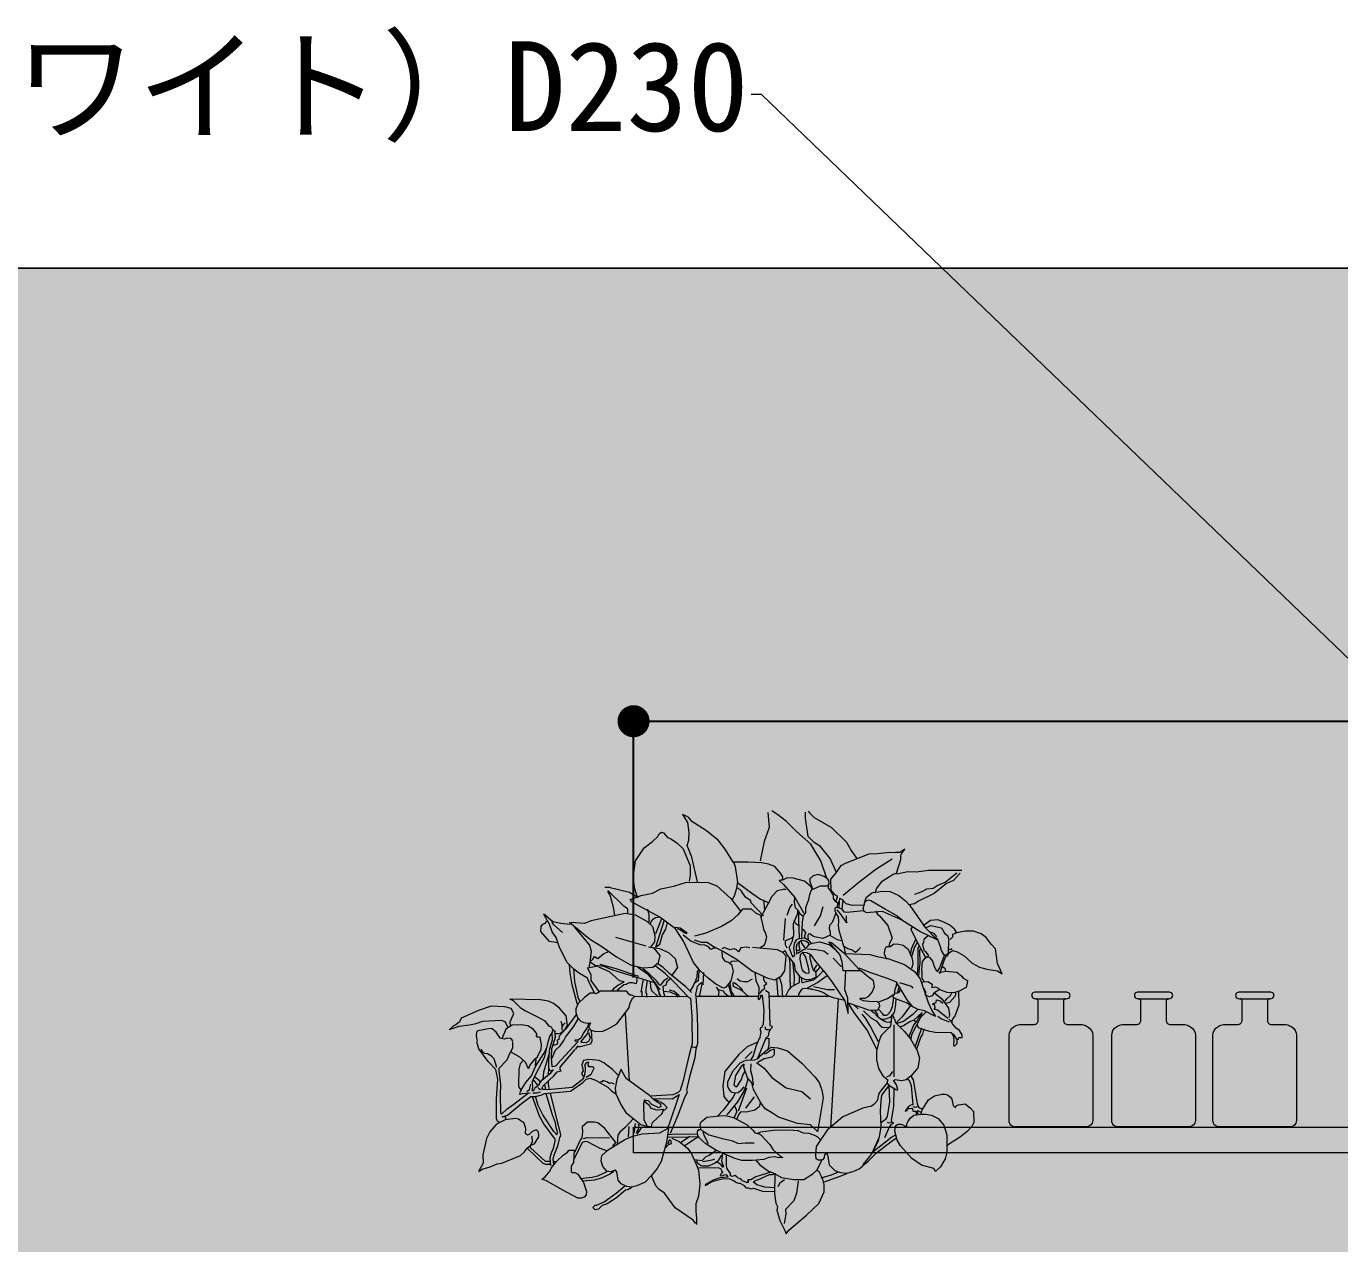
# Model space of a CAD drawing. Header units: millimetres. Extents: x -63086 to 144078, y -129912 to 13382.
# Drawn here: x 24661 to 25685, y -34424 to -33475 of the extents above; entities that cross this region are included whole.
import ezdxf
from ezdxf import colors
from ezdxf.entities.mleader import LeaderData, LeaderLine
from ezdxf.math import Vec2, Vec3

# ---------------------------------------------------------------- set-up
doc = ezdxf.new("R2010")
doc.units = ezdxf.units.MM
doc.layers.get('0').update_dxf_attribs({"lineweight": 0})
for name, color, linetype, lineweight in [('097家具', 7, 'Continuous', 0), ('展開', 7, 'Continuous', 9), ('展開建具用', 250, 'Continuous', 9), ('観葉植物', 92, 'Continuous', 9)]:
    doc.layers.add(name, color=color, linetype=linetype, lineweight=lineweight)
doc.layers.add('文字', color=7, linetype='Continuous')
doc.styles.get("Standard").update_dxf_attribs({"font": 'MS Mincho.ttf'})
doc.dimstyles.new('寸法', dxfattribs={"dimtxt": 70, "dimasz": 25, "dimexe": 1.5, "dimexo": 200, "dimtad": 1, "dimdec": 0, "dimtxsty": 'Standard', "dimblk": 'DOT', "dimcen": 2.5, "dimadec": 0, "dimazin": 0, "dimtfac": 1, "dimtdec": 0, "dimtmove": 0, "dimatfit": 3, "dimfxl": 200, "dimfxlon": 1, "dimarcsym": 0})

# ---------------------------------------------------------------- blocks, each defined once
blk = doc.blocks.new('_Dot')
at = {"color": 0, "linetype": 'ByBlock', "lineweight": -2}
blk.add_line((-0.5, 0), (-1, 0), dxfattribs=at)
at = {"color": 0, "linetype": 'ByBlock', "const_width": 0.5}
blk.add_lwpolyline([(-0.25, 0, 1), (0.25, 0, 1)], format="xyb", close=True, dxfattribs=at)
blk = doc.blocks.new('*D248')
at = {"layer": 'Defpoints', "color": 0, "ltscale": 10, "transparency": 16777216}
for p in [(26634.8, -34016.7), (26634.8, -34525.9), (25134.8, -34545.9)]:
    blk.add_point(p, dxfattribs=at)
at = {"layer": '展開建具用', "color": 0, "lineweight": -2, "ltscale": 10, "transparency": 16777216}
for p, q in [((25134.8, -34216.7), (25134.8, -34015.2)), ((25159.8, -34016.7), (26609.8, -34016.7)), ((26634.8, -34216.7), (26634.8, -34015.2))]:
    blk.add_line(p, q, dxfattribs=at)
at = {"layer": '展開建具用', "color": 0, "lineweight": -2, "ltscale": 10, "transparency": 16777216, "xscale": 25, "yscale": 25, "zscale": 25, "rotation": 180}
blk.add_blockref('_Dot', (25134.8, -34016.7), dxfattribs=at)
at = {"layer": '展開建具用', "color": 0, "lineweight": -2, "ltscale": 10, "transparency": 16777216, "xscale": 25, "yscale": 25, "zscale": 25}
blk.add_blockref('_Dot', (26634.8, -34016.7), dxfattribs=at)
at = {"layer": '展開建具用', "color": 0, "ltscale": 10, "transparency": 16777216, "insert": (25884.8, -33981.1), "char_height": 70, "attachment_point": 5}
blk.add_mtext('1500', dxfattribs=at)
blk = doc.blocks.new('ポトス（CAD素材.com）')
at = {"color": 0, "linetype": 'ByBlock', "lineweight": -2}
for points in [[(-36.6, 266.6), (-40.7, 268.4)], [(-38.7, 265.4), (-40.6, 268.4)], [(-36.7, 266.6), (-34.2, 263.8), (-22, 256), (-13.9, 249.4), (-7.9, 241.4), (-1.7, 231.7), (-1, 231.3)], [(25.8, 269.8), (26.8, 258.2), (22.9, 247.3), (19.7, 232.1)], [(71.4, 219.3), (67.2, 232.1), (59.4, 245.1), (48.1, 255.1), (40.3, 262.8), (33.5, 268.2), (28.8, 271.3)], [(79.3, 223.2), (74.3, 234.1), (66.7, 243.3), (61.9, 246.4), (57.2, 251.1), (55.1, 265.4), (55, 270.3)], [(57.3, 270.9), (58.4, 269.3), (62, 265.9), (75.3, 258.1), (87, 246.7), (90.6, 240.2), (94.8, 234.4)], [(-29.1, 215.8), (-33.5, 235.2), (-37.1, 244.3), (-35.8, 248.3), (-35.5, 254.3), (-36.6, 262.2), (-38.7, 265.6)], [(-75.8, 203.8), (-78, 210), (-79.3, 219.3), (-77.4, 232.1), (-70.7, 242.3), (-64.1, 247.2), (-59.9, 251.2), (-59, 253.2), (-57.2, 254.5), (-55.5, 254.1), (-52.6, 250.5), (-50.1, 249.6), (-45.3, 246.3), (-40.4, 241.7), (-34.9, 228.4), (-34.7, 221.1), (-35.5, 216.4)], [(78.7, 200.6), (80.2, 203.9), (80.2, 204.3), (78.8, 205.3), (75.2, 209), (75, 218), (79, 222.8), (82.8, 228.6), (86.2, 230.4), (104.8, 237.8), (111.3, 237.9), (120.5, 239.1), (125.2, 238.8)], [(81.3, 203.1), (83.4, 202.4), (86.6, 198.9), (91.4, 197.7), (101.2, 197.9), (101, 199.3), (102.3, 203.7), (106.6, 206.9), (108.4, 207.8), (109.7, 207.6), (110.5, 210.5), (114.9, 216.3), (123.6, 221.9), (126.1, 222.6), (129.4, 233.3), (129.5, 235.7)], [(132.6, 241.3), (128.7, 238.8), (125.2, 238.8)], [(129.6, 235.6), (129.5, 236.6), (129.9, 237.7), (132.7, 241.2)], [(37.1, 217.5), (37.4, 219.7), (35.5, 222.7), (31.1, 227.8), (26.3, 229.6), (20.8, 230.6), (10.5, 231.3), (-1.1, 231.3), (0.3, 227.8), (2.2, 215.3), (14.1, 206.4), (20.1, 202.3), (26.8, 199.5)], [(84.6, 205.5), (96.7, 215.6), (110, 225.8), (122.6, 233.7)], [(-81.3, 202.1), (-72.9, 205.2), (-64.3, 206.9), (-57.7, 210.5), (-47.5, 212.5), (-37.8, 215.6), (-20.9, 215.3), (-13.9, 212.7), (-3.2, 202.9), (4.5, 193)], [(2.1, 216), (1.4, 210.7), (-0.4, 204.7), (-2.1, 201.8)], [(60.4, 210.1), (59.5, 212), (54.4, 216.3), (45.5, 218.8), (40.9, 219), (37.1, 217.2), (34.6, 217), (38, 213.7), (46.8, 203.6), (53.7, 191.4)], [(72.6, 212.6), (73.7, 214.3), (73.2, 217), (72.2, 218.3), (69.7, 220.1), (65, 221.6), (61.1, 220.6), (58.6, 218.1), (58.5, 216.2), (60.2, 210.8)], [(126.3, 222.1), (134.9, 223.8), (141.8, 223.6), (151.1, 224.9), (176.9, 225)], [(175.8, 222.5), (175.1, 222), (170.6, 217), (165, 214.6), (155.4, 206.8), (143.2, 200.8), (140, 198.6), (135.7, 198)], [(140.5, 206.3), (146.2, 208.4), (149.8, 210.3), (154.6, 211), (157.8, 212.9), (164.1, 215.6), (173, 222.8)], [(-97.3, 211.3), (-101.3, 211.3)], [(-93.5, 189.2), (-94.6, 196.1), (-97.3, 205.4), (-99, 208.3)], [(-83.5, 191.3), (-83.5, 194.5), (-86.6, 196.8), (-98.9, 209.2)], [(-97.1, 211.5), (-82, 207.8), (-75.4, 203.6)], [(22.4, 189.4), (12.5, 199.6), (12.5, 201), (8.3, 204), (4.9, 208.7), (2.3, 211.1)], [(20.3, 188.1), (29.1, 204.7), (33.3, 209.2), (37.8, 210.1), (39.7, 210.1)], [(53.4, 189.4), (55.3, 191.6), (55.5, 195.9), (57.8, 202.1), (58.4, 206), (59.8, 209.6), (66.7, 212.7), (73, 212.6), (72.9, 210.9), (74.7, 208.7), (75.4, 207.2), (76.8, 205.5), (76.8, 202.9), (78, 201.1), (80.1, 199.6), (80.1, 198.2), (79.5, 196), (78.1, 195), (77.9, 193.5), (78.7, 191.3), (75.8, 184.1), (73.9, 181.9), (73.6, 179.4), (74.4, 176.6), (74.4, 174.3), (68.7, 171.7), (62.2, 172.9), (60.6, 173.6), (58.5, 175.4)], [(109.9, 207.7), (115.1, 208.6), (121.1, 208.4), (128, 205.1), (133.1, 201), (136.4, 197.4), (148.4, 180.2), (157.7, 170.5), (144.2, 177), (130.3, 185.9), (126.6, 187.8)], [(-10.1, 162.1), (-9.8, 157.2), (-7.8, 153.9), (-5, 153.2), (-2.5, 151.4), (-1.2, 146.1), (-3, 138.4), (-7.2, 133.3), (-8.7, 132.8), (-14.7, 135.9), (-20.7, 140.6), (-26.9, 146.3), (-32.2, 153), (-40.1, 169.6), (-46.3, 179.1), (-58.5, 188.4), (-80.6, 200.3), (-81.5, 202.3)], [(22.4, 201.7), (23.2, 193.8)], [(40.7, 164.1), (39.4, 166.8), (39.4, 170), (44.3, 171.8), (45.9, 173.8), (45.7, 183.3), (48.8, 190.5), (49.1, 191.7), (49.1, 193.7), (47.3, 195.5), (46.6, 200), (46.8, 203.9)], [(44.8, 198.4), (42.8, 196.2), (40.5, 189.7)], [(62.2, 181.4), (66.9, 189.4), (69, 196.7)], [(79, 195.7), (80.2, 196.2), (83.3, 194.7), (85, 192.5), (87.4, 192.1), (100.4, 193.5)], [(81.9, 203), (81.5, 200.9), (80.1, 198)], [(81.4, 200.4), (81, 195.5)], [(84.1, 201.7), (83.5, 194.5)], [(102.3, 191.8), (100.9, 192.8), (100, 195), (100.9, 197.8)], [(101.6, 200.4), (102.7, 201.2), (104.3, 201.9), (106.1, 201.4), (118, 194.2)], [(-138, 168.2), (-144.6, 169.3), (-151.3, 177.1), (-151, 181.1), (-149.7, 182.8), (-147.7, 183.7), (-146.8, 185.5)], [(-147.8, 190), (-148.8, 190.6)], [(-148.4, 189.4), (-148.5, 189.5), (-148.8, 190.5)], [(-109.2, 128.8), (-113.4, 136.8), (-114.8, 140.8), (-121, 144.3), (-125.6, 147.6), (-131.1, 153.2), (-136.9, 165.3), (-139.3, 172.4), (-142.4, 176.9), (-144.4, 182.8), (-148.5, 189.5)], [(-147.9, 190.1), (-141.8, 185), (-135.6, 183.7), (-128.3, 182.8)], [(-134.3, 176.4), (-141.2, 182.4), (-142.7, 185)], [(-128.9, 184.4), (-113.2, 171.3), (-103.7, 165.3), (-92.2, 157.4), (-81.4, 151), (-72.1, 148.8), (-63.9, 149.4), (-59.4, 153), (-58.3, 158.3), (-62.8, 164), (-67.4, 164.9)], [(-65.6, 164.9), (-62.3, 169.1), (-62.1, 173.8), (-63.9, 180.8), (-68.3, 185), (-77.4, 189.9), (-85.6, 191.2), (-112.1, 185.3), (-117.4, 183.3), (-127.6, 184.2)], [(-68, 194.4), (-67, 190), (-67, 184.2)], [(-65.7, 183.2), (-65.1, 184.9), (-63.3, 187.1), (-61.9, 187.9), (-58.3, 188.5)], [(-61.7, 175.5), (-57, 187.3)], [(-61.7, 164.9), (-55, 185.3)], [(19.8, 164.5), (23.1, 166.7), (24, 168.7), (24.9, 172.7), (23.6, 176.9), (22.9, 177.8), (20.3, 189.7), (16.5, 191.5), (13, 194.6), (6.1, 194.4), (2.3, 190.2), (-2.8, 185.5), (-10.3, 180.9), (-22.7, 175.8), (-31.4, 173.4)], [(38.1, 170.3), (39.5, 187.3)], [(49.8, 181.5), (47.6, 183), (46.3, 185.6)], [(49.5, 193.7), (50.5, 191.5), (53, 189.2)], [(50.4, 172.2), (49.8, 186.1), (49.9, 193.1)], [(53.3, 189.4), (52.6, 184.4), (52, 172.4)], [(97.9, 164.7), (96, 162.2), (94.2, 160.8), (91, 162.8), (88.1, 163.5), (85.1, 165.3), (81.4, 178), (80.9, 181.7), (81.2, 185), (80.8, 188.5), (79.1, 191.1)], [(86.7, 189.3), (86.8, 185.3), (87.4, 183.9), (82.4, 190.9), (79.7, 194)], [(102.5, 191.8), (115, 192.9), (126.6, 187.7)], [(109.7, 192.9), (111.2, 190.6), (112.9, 189.3), (119.2, 181.9), (122.7, 171.8), (120.6, 167.9), (120.1, 165.5)], [(118.2, 194.1), (125.8, 189.9), (130.4, 186.1)], [(163.4, 155.1), (165.2, 159.3), (170.1, 162.2), (173.4, 161.2), (178.9, 158), (185.1, 152.4), (190.7, 149.3), (196.5, 147.7), (204.8, 146.3), (208.4, 144.2), (204.9, 152.1), (203.3, 163.7), (199.9, 167.2), (196.1, 172.4), (192.1, 175.2), (186, 177.3), (179.5, 177.3), (173, 176), (171.3, 178.9), (167.7, 182.1), (162.9, 184.5), (158.3, 186.1), (152.5, 185.8), (147, 181.6)], [(-125.2, 180.8), (-113.4, 166.5), (-112.1, 161.8), (-113, 153), (-113.7, 150.7), (-113.7, 149)], [(-61, 165.3), (-58.5, 167.3), (-56.3, 174.4), (-53.9, 179), (-52.6, 184.1)], [(-37.2, 175.8), (-42.7, 179.6), (-46.5, 180.1)], [(-37.1, 175.3), (-38.9, 175.7), (-42.7, 178.3), (-44.7, 179.1)], [(-15.3, 164.2), (-16.7, 164.1), (-18.7, 163.1), (-20.5, 165.1), (-23.5, 166.5), (-27.4, 166.7), (-34.4, 169.6), (-40.2, 174.2)], [(55.2, 176.6), (53.9, 178.4), (52.4, 179)], [(54.5, 172.4), (54.5, 174), (55.3, 176), (55.3, 176.7)], [(58.4, 175.4), (57.3, 175.1), (57, 174), (57.1, 170.7)], [(138.5, 180.9), (137.2, 178.8), (141.6, 169.9), (148.5, 157.4)], [(149.2, 180.3), (152.9, 181.7), (161.2, 180), (163.4, 175.7), (165.9, 174.1), (167, 170.8), (166.5, 169.8), (166.3, 160.9), (165.8, 157.9), (163, 159.1), (161.1, 162.2), (160.5, 165.1), (158, 171.5)], [(152.4, 176.9), (154.9, 175.9), (157.2, 173)], [(167.9, 170.8), (170, 173), (170, 174.9), (171.8, 175.8), (172.5, 175.8)], [(-69.1, 165.6), (-92.9, 172.5)], [(-63.7, 164.7), (-58.6, 163.8), (-51.7, 160.7), (-46.4, 156.1), (-44.8, 149), (-48.8, 143.4)], [(-31.8, 170.6), (-26.2, 168.7), (-21.6, 168.7), (-16.5, 165.4), (-8.7, 161.4), (1.2, 155.4), (13.8, 146.1), (25.8, 140.6), (31.3, 139.3), (36.4, 142.6), (39.1, 146.3), (40, 157.9), (37.5, 160.7), (33.3, 162.9), (13.8, 164.7)], [(11.7, 164.3), (9, 164.8), (4.7, 164.3), (2.8, 161.2), (1.2, 162.7), (-0.6, 163.5), (-3.8, 162.8), (-8.4, 164.6), (-10.2, 163.5)], [(46.6, 168.4), (45.8, 164.1), (46.5, 158.8), (45.8, 157.2), (44.7, 158.5), (42.3, 164.5), (45.1, 169.7), (45.5, 172.6)], [(46.8, 168.2), (48.3, 170.8), (50.1, 171.7), (54.9, 172.2), (57.5, 170.3), (59.2, 167.9)], [(48.4, 159.4), (48.1, 165.3), (48.8, 167.7), (49.8, 168.8), (51.9, 170.3), (55.1, 169.7), (57.1, 168.4), (57.5, 167.4)], [(50.2, 169.3), (49.9, 166), (50.6, 163.2), (50.1, 162.4), (48.3, 162.4)], [(49.2, 160.3), (52.5, 162.5), (54.8, 163.3), (55.7, 164.1), (57.9, 167), (60.3, 168.1), (66.2, 169.1), (74.1, 166.6), (78.1, 163.2)], [(51.7, 170.2), (52, 168.1), (55.1, 163.5)], [(88.5, 121.5), (105.1, 115.7), (111.5, 115.9), (113.2, 118.8), (112.7, 120.7), (111, 122.6), (106.5, 122.1), (100.4, 122.9), (98, 124), (97.8, 125.1), (101.6, 125.1), (104.5, 126.7), (107, 129.8), (108.8, 134.1), (108.1, 138.5), (103, 142.4), (99.4, 145.7), (98.2, 146.3), (84.6, 146.3), (83.7, 153.5), (81.9, 159.1), (73.3, 169.1), (75.5, 168.6), (85, 160.5), (97.6, 147)], [(74.4, 173.9), (79.9, 170.8), (84.1, 169.8)], [(85, 166), (86, 160), (105.2, 159.2), (111, 157.5), (119.4, 156.1), (132.2, 151.4), (140, 145.9), (144.6, 140.1), (150.7, 121.6), (153.6, 115.5), (156.6, 110.8), (147.8, 115.2), (142.9, 116.2), (138.9, 118.3), (134.5, 123.8), (126.2, 137.7), (119.9, 140.2), (105.3, 145.1), (96.9, 148.4)], [(118.6, 155.3), (116.6, 159.5), (116.9, 162.9), (118.3, 165.3), (121.3, 165.5), (123.4, 167.3), (126.7, 167.5), (131.4, 166.5), (135.2, 163.2), (138.4, 156), (138.8, 151.7), (137.8, 148.3)], [(141, 170.9), (137.6, 163.2), (137, 159.6)], [(142.2, 168.4), (139.8, 164.3), (137.9, 157.2)], [(143.8, 165.8), (142.8, 164), (142.7, 150.3), (142.1, 143.7)], [(150.7, 173.8), (147.5, 170.8), (147.1, 168.7), (146.3, 166.9), (147.4, 162.5), (148.8, 161.6), (151.1, 158.2), (150, 157.1), (148.2, 157.1)], [(158, 171.4), (155.4, 172.8)], [(169.3, 163.8), (168.6, 163), (167.3, 162.7), (166.8, 163.4), (166.8, 164.4)], [(-57.6, 126.2), (-60.3, 132.8), (-62.5, 137), (-95.1, 147), (-101.9, 149.9), (-109.2, 150.5), (-113, 153.4), (-110.8, 155.6), (-109.5, 157.6), (-106.8, 156.1), (-102.1, 160), (-98.2, 161.6)], [(1.9, 154), (-2.3, 153.7), (-3.3, 152.9)], [(37.1, 160.6), (38.9, 162.4), (41.1, 158.4), (46.2, 151.9), (47, 146.8), (50.6, 141.8), (54.8, 139.6), (59.1, 139.6), (63.5, 141.4), (63.5, 144.2), (63.2, 145.7), (61.4, 146.9), (60.5, 149), (58.7, 156), (58.7, 159)], [(42.1, 157.2), (43, 152.5), (43, 137.2)], [(52.5, 147.5), (51, 155.6), (51.3, 159.1), (53.1, 161.1), (55.9, 160.7), (58.8, 159.3), (62.8, 153.6), (70.2, 145), (75.8, 137.7), (85.9, 122.9), (88.4, 113.2), (88.1, 125), (85.7, 131.5), (86.6, 146.4)], [(53, 160.2), (55.1, 157.2), (57.4, 148.2), (57.8, 145.7), (57.5, 144.3), (55.1, 144.6), (53.5, 145.8), (52.7, 147.2)], [(56.5, 163.5), (63.2, 163), (69.5, 161.9), (72.9, 159.4)], [(76.7, 156.3), (83.1, 149.5)], [(145.3, 163), (144.1, 162.9), (144.4, 152.2), (143.8, 148.9), (143.3, 142.1)], [(157.5, 146.2), (155.8, 149.6), (154.4, 153.9), (152.2, 156.5), (151.1, 157), (149.7, 157), (147.7, 155.4), (146.1, 153.6), (145.5, 147.1), (145.8, 145.5), (145.8, 140.9), (146.6, 139.4), (147.5, 138.2)], [(163.4, 158.9), (159.7, 148.7), (157.6, 145.7)], [(163.3, 154.9), (160.3, 146.3), (159, 144.7)], [(-122.6, 120.1), (-126.9, 135.5), (-128.4, 144.9), (-128.9, 151.1)], [(-125.8, 148.2), (-125, 138.2), (-122.5, 125.9), (-120.8, 122.6)], [(-105.9, 130.4), (-111.9, 138.9), (-111.9, 143.2), (-114.8, 148.8), (-106.6, 150.3)], [(-106.4, 149.6), (-97.9, 145.9), (-90.2, 139), (-86.4, 138.1)], [(-74.8, 141.9), (-92.4, 148.1), (-105, 151.3)], [(-58.1, 131.6), (-62.6, 137.9), (-67.4, 143.3), (-75.8, 149.2)], [(-58.4, 135.2), (-61.1, 138.7), (-66.7, 144), (-71.7, 147.9)], [(-36.7, 126.3), (-47.3, 137.7), (-54.4, 144.3), (-62.1, 150.3)], [(-33.8, 129.5), (-38.2, 133.9), (-50.8, 144.1), (-56.1, 149.2), (-59.7, 151.6)], [(-27.8, 147.6), (-29.3, 145.8), (-29.6, 141.6), (-31.1, 137.2)], [(-28, 146.7), (-28.7, 138.3)], [(-24.5, 145), (-24.9, 135.4)], [(15.7, 145.4), (16.4, 138.8), (18.6, 133.7), (18.4, 126.3), (18, 124.6), (18.9, 124.1), (20.4, 125.6), (20.4, 127.3), (21.3, 127.3), (22.5, 116.1), (22.1, 104.2), (21.2, 103.6), (21.2, 102.8), (20.9, 102.3), (19.8, 101.6), (19.8, 100.4), (20.4, 98.5), (19.3, 93.3)], [(45.1, 153.6), (46.3, 141.8), (45.9, 134.9)], [(68.9, 146.4), (66.1, 143.2), (61.4, 139.2), (52.8, 137.1), (52.6, 137.1), (51.9, 141.3)], [(61.7, 146.1), (62.7, 149.1), (64.2, 150.9)], [(63.2, 145.4), (66.4, 149)], [(159.6, 144.5), (160.3, 145.1), (161.6, 145.6), (164.7, 146.2), (173.1, 145.3), (177.1, 142.3), (178, 140.6), (181.4, 139), (181.3, 136.9), (180.3, 133.3), (174.9, 130.5), (170.7, 129.3), (165.5, 129.5), (159.3, 131.9)], [(162, 149.9), (163.7, 148.4), (164.3, 146.2)], [(-95.7, 130.8), (-93.8, 133.2), (-91.3, 135.3), (-86.4, 137.9)], [(-91.8, 131.4), (-86.5, 135.7), (-84.2, 136.1), (-84, 136.5), (-81.8, 137.2), (-80.1, 137.2), (-78.3, 136.7), (-76.8, 136.6), (-76.2, 138.7), (-76.3, 141.2)], [(-72.9, 129.7), (-71.8, 137.2), (-71.2, 139.7)], [(-69, 128.8), (-69, 132.2), (-68.1, 139)], [(-66, 138), (-65.8, 134), (-65, 131.1), (-60.1, 126.3)], [(-57.9, 135.1), (-54.5, 139.5), (-52.2, 141)], [(-49.7, 140.6), (-53, 137.9), (-53.7, 135.3), (-56.1, 134.2), (-55.7, 129.5), (-54.6, 126.2)], [(-28.9, 138.5), (-31.8, 136.6), (-32.4, 134.8), (-34.9, 130.8)], [(-25.8, 137), (-27.8, 135.7), (-29.3, 134.1), (-30.7, 127.9), (-30.3, 126.3)], [(-25.4, 137.4), (-27.6, 127.3), (-26.1, 126.3)], [(-5.3, 126.6), (-7.8, 128.6), (-8.9, 130.5), (-12.7, 131.7), (-14.4, 133.6), (-12.4, 130.2), (-13, 126.5)], [(-2.2, 126.9), (-4.8, 135.7)], [(-0.6, 127), (-2.6, 130.3), (-3.6, 136.2), (-3.3, 138.5)], [(10.8, 126.4), (5.5, 131.1), (-0.9, 134.2), (-1.4, 137), (-0.6, 137.3), (1.3, 136.1), (4.6, 132.9), (6.3, 130.4)], [(1.9, 140.5), (4.3, 138.7), (7, 138), (10.2, 138), (13.7, 140.3)], [(18.6, 128.1), (20.3, 129.8), (21.3, 131.3), (23.5, 132.8), (23, 135), (24.9, 136.6), (23.7, 137.3), (22.5, 139.6), (22.5, 141.8)], [(33.9, 126.6), (32.7, 140.3)], [(34.7, 141.5), (36.3, 136.1), (37.1, 125.8)], [(39.7, 127), (41.9, 131.2), (44.4, 134.1), (50.5, 137.2), (50.4, 142.6)], [(43.1, 137.6), (43.2, 132.9)], [(71.9, 142.6), (64.7, 137.4), (56.4, 132.9), (65, 131.1), (69.1, 129.4), (73, 126.9), (76.6, 125.5), (85.7, 123.6)], [(77.7, 131.5), (72.2, 131.5), (61.4, 134)], [(111.6, 122), (119, 124.9), (123.2, 127.8), (124.8, 128.3), (124.7, 129.8), (125.1, 132.1), (126.1, 134.7), (126.4, 137.8)], [(128.8, 133.4), (128.6, 130.9), (127.7, 129.6), (126.9, 129.1), (124.5, 128.8), (123.6, 127), (123.3, 125.9), (125.8, 124.6), (134.3, 121.5), (136.8, 119.5), (138.4, 119)], [(128.5, 134.2), (127.5, 132.2), (127.2, 130.6), (126.4, 128.8)], [(128.5, 137.3), (137.5, 134.4), (138.9, 132.8)], [(146.1, 136.7), (146.7, 137.9), (150.5, 138), (153.8, 136), (153.7, 133.3), (155, 133.8), (156.6, 133.9), (159.1, 132.7), (159.4, 131.7), (155.2, 128.9), (153.8, 126.9), (151.6, 126.1), (148.8, 127.3), (148.9, 129.5), (147.7, 132.6)], [(-175.6, 124.6), (-172.9, 123.2), (-167.3, 117.9), (-163.2, 115.1), (-153.9, 110.6), (-148.2, 107.3), (-145.3, 103.4), (-143.3, 102.6), (-142.5, 101.1), (-141.5, 100), (-139.8, 99)], [(-140, 97.4), (-137.3, 97.5), (-136, 97.7), (-132.2, 101), (-130.5, 103.7), (-131.4, 111.4), (-136.8, 117.4), (-141.4, 121), (-145.4, 122.8), (-151.5, 123.8), (-175.5, 124.4)], [(-78.5, 126.6), (-80.6, 127.5), (-81.5, 127.3), (-82.6, 128.1), (-83.7, 129.8), (-85, 130.5), (-104.8, 130.6), (-108, 128.4), (-109.9, 129), (-112.7, 128.9), (-117.2, 125.6), (-122.1, 121), (-124.1, 116.7), (-124, 114), (-122.8, 110), (-120.2, 107.1), (-117.7, 106.1), (-114.9, 105.5), (-112.6, 105.8), (-113.9, 102.6), (-112.9, 100.3), (-108.7, 99.2), (-103, 99.3), (-98.8, 101.2), (-92, 105.1), (-82.7, 117.4), (-81.7, 121.3), (-79.8, 125.2), (-78.9, 125.6), (-78.2, 126.4)], [(-36.6, 126.1), (-78.4, 126.3)], [(-72.6, 130.5), (-72.6, 126.2)], [(-68.8, 128.9), (-68.8, 125.9)], [(-59.5, 128.7), (-57.7, 126.4)], [(-44.3, 125.8), (-45.2, 127.3), (-50.2, 129.7), (-55.7, 130.4)], [(-51.2, 131.6), (-47.2, 130.5), (-43.8, 127.8), (-43.2, 126.1)], [(-36.6, 126), (-34.6, 125.1), (-33.3, 107.3)], [(-30.3, 126.6), (-29.4, 111.6), (-29.1, 100.3)], [(18.4, 126.3), (-30.3, 126.3)], [(21.5, 126.3), (20.4, 126.3)], [(24, 131.4), (26.5, 129.4), (27.4, 103.8), (28.3, 103.6), (28.9, 103.3), (29.2, 102.1), (27.7, 100.9), (26.6, 98.5), (26.1, 95.8)], [(74.3, 126.3), (26.6, 126.3)], [(60.3, 132), (53.4, 132.6), (51.5, 131.2), (50, 128.8), (49.5, 126.5)], [(80.6, 124.4), (74.6, 24)], [(125.5, 124.7), (125.2, 120.1), (124.3, 113.8), (121.2, 109.9), (116.7, 108.5), (113.7, 108.7), (111.4, 110.8), (111.4, 112), (110.6, 114), (109.2, 115.6)], [(123.7, 125.6), (122.8, 118.4), (121.1, 114.3), (119.1, 112), (117.9, 111.5), (116.2, 111.5), (115.2, 113), (111.9, 116.8)], [(166.1, 109.1), (158, 115.7), (156.5, 116.3), (155.4, 116.3), (155.9, 116.9), (156.1, 117.6), (155.9, 119.3), (154.8, 120.1), (154.2, 120.4), (154.8, 120.9), (157, 121.8), (157.2, 123.9), (160, 123), (162.2, 121.3)], [(156, 128.9), (161.4, 124.5), (166.5, 117.4), (167.5, 112.2), (167, 110)], [(164, 122.8), (165.3, 124.5), (168.3, 127.1), (169.2, 129.2)], [(164.2, 121.1), (167.7, 122), (171.9, 126.7), (172.4, 127.9), (172.4, 129.8)], [(174.4, 130.1), (174.8, 119.5), (171.5, 111.1), (170, 109.3), (169.1, 107.3), (169.3, 105.5)], [(-174.9, 103.2), (-175.3, 106.7), (-172.2, 113.1), (-174.4, 117.1), (-179.4, 118.4), (-190.1, 118.9), (-199.9, 115.5), (-213.3, 109.5), (-214.7, 106.5), (-217.6, 104.3), (-219.4, 103.4), (-222.7, 100.5)], [(-123.5, 112.7), (-131.9, 100.9), (-137, 95.5), (-137.3, 92.9), (-138.6, 92.4), (-138.3, 90.2), (-138.9, 88.9), (-140.5, 88.5), (-141.6, 88.4)], [(-85.6, 113.2), (-82.4, 60.7)], [(88.5, 120.9), (92.9, 113.8), (103.2, 99.9), (110.4, 85.5)], [(96.3, 116.7), (93.1, 119.6)], [(100.4, 115.1), (106.1, 109.7), (110.2, 107.4), (112.8, 104.2), (114.9, 102.5), (116.4, 102.1), (121.2, 102.5)], [(106.2, 115.4), (108.6, 113.7), (111.3, 110.8), (116.2, 107.3), (118.1, 106.5), (120.6, 106.4), (122.2, 107.2)], [(137.1, 119.4), (130.5, 110.5), (125.8, 105.8)], [(142.6, 116.2), (138.7, 112.4), (131.5, 106.9), (126.3, 105.4)], [(146.2, 113.9), (139.5, 107.8), (136.5, 106.6), (131.5, 103.4), (129.2, 102.6)], [(145.8, 113.5), (143.8, 110.9), (142.2, 107.6), (139.3, 104.1), (135.8, 95)], [(149.1, 114.4), (146.6, 111.7), (145.7, 111.1), (144.4, 109.6)], [(-222, 100.8), (-215, 103.3), (-206.8, 104.3), (-201.6, 105.4), (-196.4, 107.2), (-181.9, 107.9), (-179.7, 107), (-178.6, 105.6), (-176.9, 102.3)], [(-151.6, 94.3), (-152.6, 94.6), (-154, 94.7), (-155, 95.4), (-154.1, 96.8), (-155.4, 98.9), (-157.2, 100.8), (-161.3, 103.6), (-166.6, 104.3), (-173.5, 104.1), (-178.6, 100.8), (-181.4, 94)], [(-142.7, 78.1), (-139.8, 84.5), (-136.2, 87.8), (-133.2, 92.1), (-131.9, 94.7), (-125.8, 102.7), (-122, 109.1)], [(-114.2, 105.6), (-114.5, 103), (-117.7, 98.4), (-120.2, 94), (-121.9, 92.5), (-124.6, 92.4), (-124.8, 91.6), (-122.3, 91.7), (-122.8, 90.8), (-138.2, 73.8)], [(-134.6, 100.2), (-134.6, 104.4), (-135.3, 106.8)], [(-134.1, 102.9), (-133.9, 104.2), (-132.2, 105.9)], [(-33.5, 107.6), (-33.3, 89.6), (-35.7, 80.8), (-40.2, 60.9), (-42.6, 53.1), (-44.1, 51.6), (-48.4, 49.8), (-65.6, 48.7)], [(26.8, 100.5), (24.9, 100.5), (24, 101), (24, 102.8)], [(112, 90.9), (105.7, 102.9), (101.8, 109.4), (99.3, 112.6)], [(122.5, 112.3), (121.4, 103.2), (114, 96), (112.3, 91.3), (110.6, 83.7), (110.6, 77), (112, 70.3), (115.3, 64.5), (119.2, 61.3)], [(122.7, 112.5), (124.9, 108), (125.3, 106.1), (132.4, 99.2), (137.1, 93.4), (142.2, 84.2), (144.1, 78.3), (142.6, 70.7), (137.6, 64.6), (133.7, 61.4), (130.3, 60.6), (124.9, 61.3), (124.2, 61.1)], [(124.2, 63.6), (124.3, 104.4)], [(144.8, 109.9), (137.9, 96.5), (137.3, 93)], [(139.8, 108.1), (140.7, 106.6)], [(141.9, 104.9), (143.1, 102.3), (145, 101.4), (146, 101.4)], [(145.5, 101.2), (150.8, 99.5), (156.1, 98.5), (168.8, 98.2), (170.9, 96.5), (172.9, 93), (174.3, 93.2), (174.7, 94.4), (177.2, 94.3), (177.3, 96.5), (175.3, 99.8), (172.6, 101.7), (169.9, 104.7), (169.3, 105.7)], [(158.3, 111), (161.2, 109), (167.1, 106.7)], [(166.9, 108.8), (168, 107.7), (169.1, 106)], [(-173.1, 91.5), (-173.9, 92.9), (-174.9, 93.5), (-177.4, 93.8), (-179.8, 93.2), (-182.9, 93.9), (-186.2, 98.6), (-189.2, 101.2), (-190.8, 101.4), (-200.4, 99.7), (-201.4, 98.6), (-201.6, 95.7), (-201, 91.5)], [(-160.5, 70.2), (-159.8, 72.5), (-155.8, 77.8), (-154, 79), (-151.1, 85), (-150.8, 88.8), (-151.9, 94.4)], [(-142.4, 98.3), (-144.2, 95.7), (-145.8, 90.8), (-148.6, 78.5), (-157.2, 61.8), (-158.3, 58.8)], [(-141.7, 69.3), (-143.2, 68.4), (-143.9, 68.5), (-144.9, 69.7), (-145, 77), (-144.2, 85.7), (-142.2, 92.7), (-142.3, 98.4), (-141.8, 99.8), (-141.7, 100.5)], [(-138.3, 73.8), (-138.9, 72.8), (-139.6, 72.3), (-140.7, 71.7), (-141.8, 71.6), (-142.4, 71.9), (-143, 78.5), (-142.7, 85.7), (-139.9, 94.7), (-140.3, 99.5)], [(-112, 99.8), (-111.5, 91.5), (-112.6, 89.3), (-120.7, 87), (-122, 87.2), (-122.7, 87.7), (-124, 85.9), (-124.3, 85.1)], [(-114.2, 98.3), (-112.9, 93.9), (-114, 91.4), (-116.2, 90.3), (-119.2, 90.4), (-120, 91), (-115.6, 96.1), (-114.3, 98.6)], [(-114.7, 98.7), (-114.2, 99.8), (-114, 100.9)], [(-29.1, 100.7), (-29.1, 89.6), (-30.4, 85.4), (-31.1, 78.6), (-35.3, 63.7), (-37.7, 53.6), (-37.1, 51.6), (-39.1, 48), (-44.6, 33), (-50.3, 19.5)], [(19.1, 93.6), (16.3, 87.3), (14.2, 80.2), (12.6, 77.3)], [(26, 95.3), (24.9, 94.7), (24.2, 93.9), (17.8, 78.1)], [(26.3, 93.6), (23.6, 93.2)], [(26.5, 93.9), (26.4, 88.6), (25.7, 85.3)], [(145.5, 101.6), (140.6, 87.5)], [(147.4, 101.2), (146.4, 97.1), (145, 94.8), (141.7, 85.4)], [(169.2, 97.7), (170.4, 94.8), (170.7, 92), (170.5, 88.8), (170.8, 87.6), (171.8, 88.1), (173.3, 89.6), (173.3, 92.9)], [(-183.6, 28), (-184.8, 29), (-185.8, 30.8), (-185.8, 46.6), (-184.9, 61.8), (-186.3, 69.5), (-192.4, 75.7), (-199.5, 85.6), (-201.1, 91)], [(-185.7, 71.1), (-187.6, 77.7), (-189.7, 79.8), (-192.9, 81.7), (-195.1, 82), (-196.4, 83.1), (-197.7, 85.2)], [(-173.3, 91), (-173.3, 86.4), (-176.5, 79.9), (-177.7, 76.6), (-184, 70.3), (-184.1, 68.5), (-182.6, 57.5), (-183.1, 50.3), (-182.6, 35.6), (-182, 34.7), (-177.6, 38.7), (-172.4, 42.3), (-161, 51.3)], [(-174.7, 83.1), (-167.8, 79.2), (-163.4, 75.4), (-161.2, 70.1)], [(-166.8, 53.1), (-163, 59.3), (-158.5, 64.6), (-155.4, 71.9), (-149, 82), (-146.9, 86.1)], [(-90.5, 64.5), (-95.5, 69.5), (-102.2, 74.6), (-105.7, 76.4), (-113.9, 77.3), (-118.1, 76.4), (-119.4, 73), (-118.3, 68.5), (-119.3, 67.2), (-119.3, 65.6), (-117.7, 63.4), (-119.1, 61.4), (-126.7, 55.4), (-145.7, 53.5), (-149.4, 53.8), (-150.6, 54.6), (-149.5, 56.7), (-140.8, 64.8), (-138.6, 67.6), (-135.3, 68.3), (-136.1, 69.5), (-136.1, 71.2), (-124.5, 85)], [(-144.6, 83), (-149.2, 67.3), (-149.6, 61.7)], [(-30.3, 86.7), (-31.5, 86.6), (-32.9, 86.9), (-33.3, 87.8)], [(17.1, 90.6), (9.7, 87.1), (3.2, 81.2), (-7.8, 68), (-9.3, 56.7), (-8.6, 48.5), (-6.4, 45.8), (-4.3, 44.1)], [(4.9, 74.9), (7.2, 76.3), (9.2, 76.8), (15.4, 77), (18.2, 77.9), (19.9, 80.3), (25.1, 84.9), (28.4, 86.9), (33.6, 86.4), (41.2, 84), (52.2, 74.4), (62.3, 63.7), (65.7, 59.4), (67.9, 53.2), (68.8, 47.4), (64.5, 20.7)], [(13.5, 83.6), (8, 77.9)], [(17.9, 75.2), (23, 78.1), (29.2, 79.2), (31, 81.2), (31, 84.9), (30.3, 85.2), (27.2, 84.1), (24.6, 81.9), (22.8, 81.4)], [(-164.9, 76.7), (-167.3, 73.8), (-168.4, 69.8), (-168.8, 57.7), (-168.4, 55.4), (-166.6, 53.4), (-166.7, 53.2), (-167.3, 52.3), (-167.9, 50.2), (-167.3, 50.2), (-165.5, 50.7), (-159.5, 51.2)], [(-155.3, 72.6), (-155, 77.3)], [(-116, 63.5), (-112.1, 65.7), (-109.8, 70.4), (-110.6, 71.4), (-112.7, 71.6), (-113.7, 71.5), (-114.3, 72.8), (-113.8, 75), (-115.2, 75), (-116.4, 73.9), (-117.3, 72.8), (-116.8, 71.2), (-116.8, 70), (-116.6, 68.6), (-117.4, 64.3), (-117.4, 64)], [(4.5, 75), (-1.8, 67.9), (-5.7, 59.6), (-5.8, 56.3), (-4.4, 53.8), (-3.1, 52.1), (0.4, 51.2), (2.5, 51.6), (5.8, 54.2), (7.2, 55.9)], [(64.3, 21.3), (58.9, 26.2), (48.9, 27.3), (34.1, 32.2), (29.4, 35.5), (23.7, 38.7), (20.4, 43.5), (14.6, 53.9), (13.3, 59), (9.9, 63), (7, 71.3), (7.2, 73.7), (5, 71.9), (0.5, 64.8), (-0.7, 57.6), (0.7, 56), (2.1, 56.7), (5.4, 62.2), (6, 64.5), (7.8, 68)], [(12.4, 73.9), (12.2, 68.6), (13.5, 63.9), (14.4, 57.3)], [(16.8, 75), (22.8, 70.6), (28.8, 63.3), (40, 55.1), (52.2, 52.2), (59.1, 46.5)], [(-158.1, 58.7), (-157.8, 56.2), (-158.2, 53.1), (-156.9, 53), (-156.4, 53.6), (-155.9, 55.1), (-152.5, 57.8), (-150.6, 61), (-143.1, 67), (-141.6, 69)], [(-157.7, 48.4), (-155.3, 48.4), (-150.5, 49.6), (-148.4, 50.8), (-128.1, 52.5), (-118.6, 59.3), (-115.9, 61.9), (-112.8, 62.6), (-108.6, 61.2), (-98.9, 55.7), (-95.9, 52.6), (-93.1, 50.8)], [(-151.4, 59.5), (-152.5, 60.8), (-156.1, 63.8)], [(-145, 70.4), (-145.7, 64.7)], [(-88.5, 69.7), (-91.9, 61.7), (-93.2, 54.8), (-92.9, 50.4), (-88.5, 41.5), (-84.9, 35.8), (-73.3, 26.6), (-68.7, 24.9), (-65, 24.9), (-64.3, 28), (-56.7, 35.1), (-55.8, 37.4), (-54.5, 38.1), (-52.7, 39.7), (-55, 42.1), (-58.2, 44.1)], [(-58.6, 44.4), (-63.7, 46.2), (-66.5, 49.1), (-84.6, 62.3), (-88.3, 69)], [(10.1, 62.5), (9.2, 58), (7.3, 53.1), (2.1, 44.1), (-6.1, 34)], [(123, 67.9), (120.5, 64.5), (118.2, 63.4)], [(119.3, 61.5), (118.8, 59.7), (118.8, 58.7), (120.1, 57.3), (125.6, 53.8), (126.8, 53.3), (127, 53.9), (126.2, 57.4), (123.9, 60.6), (124, 61.1)], [(134.5, 62), (135.9, 61), (137.5, 56.9), (138.9, 42), (137.2, 41.6), (135.5, 40.6), (132.9, 36.9), (133.3, 37.1), (133.7, 37.3), (134.3, 37.5), (134.7, 38.4), (136, 39), (137.4, 39.3), (138.6, 39.1), (138.5, 38.1), (139.1, 37), (140.8, 36.9), (141.3, 35.8), (141.3, 34.1)], [(137.5, 64.1), (139, 61.5), (142.3, 42.9), (142.9, 40.5), (143.5, 39.8), (146.7, 38.6)], [(-162.1, 52.2), (-160.1, 53.8), (-159, 58)], [(-157.6, 51.3), (-154.4, 51.2), (-151.5, 52)], [(-153.6, 57.1), (-157, 61.3)], [(-153.7, 55.5), (-152.8, 54.6), (-152.1, 54.2), (-151, 53.9)], [(-148.3, 58), (-147.7, 53.6)], [(-145.5, 60.4), (-145.5, 57.7), (-144.8, 53.5)], [(-93.7, 58.1), (-96.5, 59.1), (-97.8, 58.5), (-99.8, 59.9), (-102.9, 60.9), (-103.8, 59.8), (-104.8, 59.8)], [(9.1, 54.9), (2.7, 36.9)], [(118.7, 59), (114.3, 53.7), (112.3, 50.7), (110.9, 44.9), (108.4, 42.2), (106.6, 40.9), (99.9, 39.2), (84.1, 32.6), (72, 22.1), (67.2, 14.8)], [(72.4, 3.1), (73.7, -4.8), (78, -9.4), (82.4, -10.9), (87.4, -11.3), (92.2, -10), (96.9, -8), (99.6, -5.9), (100.4, -4.5), (105.4, 1.5), (106.9, 3.7), (112.8, 16.9), (114.2, 24.7), (113.6, 37.2), (114, 44.8), (114.6, 49.3), (120.4, 56.9)], [(120.2, 57), (120.5, 44.1), (118.7, 32.9), (117.2, 30.1), (115.6, 29.2), (114.4, 28.2)], [(124.1, 55.2), (123.7, 40.5), (122, 29.9), (122.3, 28.4), (123.2, 28.4), (123.4, 27.3), (122.5, 26.8), (121.8, 26.6), (120.7, 25.1), (116.8, 16.2)], [(-179, 30.1), (-178.4, 32), (-179.5, 32.5), (-181.3, 32.5), (-177.2, 33.7), (-166.4, 42.8), (-159.1, 48.5), (-157.6, 48.4)], [(-140, 15), (-148.8, 27.1), (-152.2, 33.1), (-157.7, 48.2)], [(-147.3, 50.8), (-142.5, 34.3), (-140.1, 28), (-139.6, 24.2), (-138.8, 21.9), (-138.5, 20.3), (-138.9, 18.6), (-141.1, 21), (-149.7, 34), (-153.4, 41.4), (-155.5, 48.6)], [(-144, 50.6), (-135.8, 18.8), (-136.1, 17.1), (-136.7, 16.3), (-137.1, 14.2)], [(-68.2, 25.1), (-70.8, 29.8), (-71, 42.3), (-70.4, 45.8), (-68.1, 45.3), (-67.4, 44.9), (-65, 42.3), (-59.6, 39.8), (-57.3, 40.6), (-57.6, 42.1), (-63.1, 45.8)], [(-55.3, 38.3), (-60.6, 37.7), (-65.3, 39), (-66.5, 41.3), (-69.6, 43.8), (-69.6, 45.2)], [(-43.7, 49.4), (-48.8, 46.3), (-63.4, 46.6)], [(-43.3, 50), (-51.5, 25.9), (-52.6, 24.1)], [(0.4, 51.2), (-1.3, 47.9), (-9, 37.6), (-13.3, 33.2)], [(20, 44), (18.9, 40.4), (15.7, 37.8), (9.2, 36.2), (4.8, 36.5), (3, 34.3), (1.6, 30.8)], [(15, 48), (8.4, 39.4)], [(145.2, 34.8), (146, 38), (151.1, 45.8), (155.8, 48.8), (161.5, 50.3), (164, 50.3), (165.8, 49.7), (168.1, 47.8), (169.1, 46.2), (170.2, 41.3), (171.6, 40), (172.2, 39.8), (172.8, 41.3), (174.5, 41.8), (179.6, 42.6), (183.8, 39.4), (186.2, 36.7), (186.3, 28), (184.7, 25), (181.2, 21), (175.9, 16.8), (165.8, 10.4)], [(-199.5, -10), (-196.9, -8.2), (-190.9, -6.5), (-185.3, -4.2), (-181.7, -3.6), (-167.1, 2.4), (-163.9, 5.2), (-161.8, 8), (-159.1, 10.3), (-156.3, 11.4), (-152.9, 17), (-152.9, 18.8), (-153.4, 21.1), (-154.5, 22), (-155.4, 22), (-156.7, 21.7), (-158, 21.1), (-159.4, 19.9), (-160.2, 18.9), (-161.6, 18.1), (-162.5, 18.7), (-163.1, 19.5), (-162.9, 23.3), (-164.4, 28.2), (-165.7, 28.6), (-168.6, 30.7), (-171, 31.1), (-179.1, 30.1), (-185.9, 26.7), (-191, 20.7), (-193.6, 15.7), (-196.6, 3), (-196.2, -3.7), (-199.8, -10.1)], [(-79.1, 31.1), (-85.5, 24.1), (-89.7, 20.5), (-91.3, 18.1), (-91.7, 11.5)], [(-26.4, 22.7), (-27, 26.9), (-26.3, 28.5), (-21.7, 32.2), (-12, 33.4), (-7.3, 33.6), (-0.9, 32.1), (9.7, 26.4), (14.3, 21.9), (15.6, 20), (17.8, 19.4), (18.8, 19.4), (20.4, 18.6), (27.3, 10.9), (29.8, 6.8), (35, 2), (37.4, 0.7)], [(-0.3, 40.9), (1.1, 38.5), (1.2, 36.2), (-0.4, 32.1)], [(134.5, 23.9), (134.1, 26), (134.1, 27), (134.8, 28.6), (136.7, 31.4), (139.6, 33.7), (145.2, 34.7), (148.9, 34.7), (153.3, 33.8), (158.5, 31.1), (162.9, 25.9), (165.3, 18.5), (165.2, 5), (164.1, -0.2), (160.4, -6.6), (157, -9.6), (156.4, -10), (155.3, -7.8), (145.7, -5.3), (138.1, 0), (129.2, 10), (126.6, 14.4), (124.7, 21.3), (125.2, 24.9), (126, 26), (127.5, 26.9), (129.8, 26.7), (133.8, 25), (134.4, 23.9)], [(142.1, 40.2), (140.6, 39.9), (139, 40.4)], [(143, 34.5), (142.2, 37), (142.6, 37.4), (144.5, 36.4), (145.7, 36.3)], [(-95.2, 9.7), (-92.7, 12.6), (-101.3, 23.5), (-106.9, 27.8), (-109.4, 28.4), (-114.8, 28.3), (-119.1, 24.6), (-118.7, 20.7), (-119.3, 16.1), (-120.3, 14.8), (-125.6, 3.7)], [(-93.3, -9), (-96.6, -10.5), (-99.8, -9.8), (-102.9, -6.1), (-104.2, -1.8), (-103.8, 2.3), (-98.8, 6.7), (-85.7, 14.9), (-79.5, 17.4), (-72.2, 19.2), (-58.5, 20), (-52, 23.6)], [(-51.7, 23.6), (-53.2, 12.4), (-57.4, -2.4), (-60.5, -7.8), (-65.1, -13.6), (-69.9, -18.4), (-76.3, -21.2), (-80.6, -22.4), (-84.2, -21.9), (-88.6, -19.8), (-91, -17), (-91.9, -10.3), (-93.4, -8.7)], [(-82.9, 16.8), (-82.4, 24.9)], [(-78.4, 19.7), (-77.5, 27.2)], [(-76.6, 20.2), (-75.4, 22.5), (-74.7, 25.3), (-75, 26.7)], [(-76.4, 18.9), (-74.5, 21), (-73.1, 23.7), (-72, 24.8)], [(37.3, 0.8), (34.3, 0.5), (30.9, 1.4), (26.4, 0.7), (22.5, -0.8), (13.5, -1.6), (5.5, -1.5), (0, 0), (-14.7, 6.6), (-22.6, 11.5), (-28.3, 16.7), (-29, 18.9), (-29, 21), (-28.1, 22.7), (-26, 22.6)], [(-25.7, 22.1), (-20.3, 18.4), (-15.2, 17.3), (-9.8, 15.5), (-2.5, 14.1), (2.8, 11.6), (8, 12.2), (15, 12.2)], [(-24.9, 20.9), (-23.9, 17.6), (-20.7, 11.6)], [(17.7, 19.8), (20.3, 20.9), (30, 22), (42.5, 22.3), (49.1, 21.8), (53.3, 20), (57.7, 19.8), (62.2, 18.2), (64.4, 17), (67.2, 14.4)], [(121.3, 28.1), (120.2, 27.7), (119, 28.1)], [(-158.8, 17.5), (-158.2, 17.1), (-158.2, 15.6), (-157.9, 14.3), (-157.9, 12.7), (-159.2, 10.6)], [(-140, 14.9), (-141.6, 7.7), (-143.3, 4.2), (-144.2, 0.5), (-143.8, -5.4)], [(-137.3, 14.4), (-138.2, 9.7), (-141.3, 1.9), (-141.8, -0.6), (-141.5, -4.5)], [(-99.7, 5.9), (-105.1, 7.8), (-114.9, 12.9), (-116.6, 13.3), (-119, 12.5), (-119.2, 11.6), (-125.7, -1)], [(-118.1, 15.5), (-115.2, 16.5), (-97.7, 16.1)], [(-53.5, 8.5), (-52.5, 10.1), (-51.6, 10.9), (-49.4, 11.7), (-49.9, 14.3), (-50.6, 14.4), (-51.6, 13.6), (-51.7, 12.1), (-51.9, 11.7), (-53.1, 12.1)], [(-27.9, 16.8), (-44.6, 16.3), (-52.8, 16.7)], [(-52.7, 18.8), (-44.8, 19.3), (-29, 18.9)], [(-49.1, 16), (-43.4, 13.2), (-36.9, 8), (-33.7, 3.6), (-30.3, -3.8), (-28.3, -9.2), (-27.2, -19.9), (-28.2, -29.3), (-30.5, -35.3), (-30.5, -41.1), (-30, -46.9), (-30, -51.5)], [(-35.2, 17.3), (-42.6, 11.9)], [(-28.6, 16.8), (-39, 9.8)], [(72.4, 3.3), (70.8, 3.4), (70, 2.8), (69.8, 0.9), (68.7, -0.7), (67.2, -1.4), (64.9, -1.3), (63.5, -0.3), (63.1, 2.5), (63.7, 9.5), (67.3, 14.9)], [(99.8, -5.4), (104.1, -2.1), (110.6, 4.5), (121.8, 13.4), (126.1, 16.1)], [(112.3, 14.6), (107.3, 5)], [(107.7, 5.3), (122.5, 16.9), (125.5, 18.5)], [(-161.6, 7.7), (-149.8, -3.7), (-147.5, -4.4), (-145, -4.5), (-144, -4.3)], [(-144, -2.4), (-147.5, -2.4), (-159.2, 8.3), (-159.3, 9.7)], [(-149.9, -15.9), (-147.9, -14.4), (-143.9, -9.7), (-143.1, -7.6), (-139.1, -2.2), (-133.7, 2.8), (-130.7, 4.8), (-129.2, 6.4), (-128.1, 6.6), (-125.2, 6.6), (-125.7, -3.1), (-127.5, -5.9), (-127.7, -10.3), (-126.5, -11)], [(-14.1, 6.4), (-19.9, 2.3), (-22.5, 1.2), (-25.3, -1.4), (-25.4, -1.7), (-31.8, -1)], [(-30.2, -1.5), (-29, -3.3), (-26.6, -5.4), (-25.1, -5.8), (-20.3, -5.8), (-15.9, -3.7), (-12.8, -1.5), (-10.2, 2.5)], [(-9.7, 3.9), (-10.4, -1.7), (-8.9, -6.6)], [(28.2, -10.6), (16.4, -14.2), (12.6, -16.7), (10.3, -16.5), (10, -17.1), (10.5, -17.4), (10.5, -18.6), (10.5, -18.9), (10.1, -18.8), (9, -18.7), (6.1, -17.4), (5.2, -16.6), (4.7, -15.9), (2.7, -15.3), (1.7, -14.3), (0, -13.3), (-1.8, -14), (-3.3, -13.4), (-3.4, -11.7), (-6.1, -7.6), (-6.6, -4.9), (-6.5, 2.5)], [(-141.7, -2.3), (-139.6, -2.4), (-139.2, -2.3)], [(-94.4, -10.1), (-97, -12), (-103.9, -15.4), (-109.7, -16.9), (-118.6, -17.7)], [(-22.9, -21.1), (-22.6, -20.1), (-16.6, -16.7), (-11.4, -14.9), (-6.3, -14.2), (-5.3, -14.4), (-6.3, -13), (-7, -12.7), (-8.6, -13), (-9.2, -13.3), (-9.5, -13.5), (-10.9, -13.7), (-11.1, -13.1), (-10.3, -11.3), (-9.7, -11), (-9.4, -10.6), (-9.7, -10.3), (-10.2, -9.6), (-11, -8.1), (-12.1, -7.4), (-28.8, -7.2)], [(-24.9, -2.2), (-17.7, -1.1), (-15.5, -0.3)], [(-9, -6.9), (-9.6, -6.4), (-10.7, -5), (-12.5, -3.7), (-14.2, -2.9), (-14.9, -2.7)], [(16.2, -1), (19.6, -4.9), (26.2, -9.9), (30.5, -11.3), (36.4, -14.9), (46, -16.4), (53.7, -16.3), (60.8, -11.9), (64, -9.1), (68, -1)], [(40.1, -58.7), (42, -55.8), (55.9, -44.2), (65.6, -35.2), (69.8, -25.9), (69.7, -20.3), (68.6, -16), (65.7, -10.5), (64.2, -9.4)], [(-126.9, -11.1), (-125.6, -10.8), (-124.7, -10.8), (-122.4, -12.2), (-118.1, -18.8), (-115.7, -25.6), (-115.9, -28.3), (-117.6, -30.1), (-119.9, -30.9), (-122.3, -30.8), (-133.7, -25), (-147.3, -17.1), (-150.6, -16.1)], [(-99.8, -10.3), (-107.1, -13.8), (-111.2, -14.7), (-120.5, -15.9)], [(-30.3, -50.8), (-32.5, -48), (-46.4, -38.5), (-54.9, -26.9), (-59, -24.2), (-61.6, -21.3), (-64.8, -14)], [(30.7, -26.1), (21.9, -25.8), (14.7, -23.5), (13.9, -23.6), (12.8, -24), (11.9, -23.7), (11, -23.2), (9, -23.1), (7.6, -21.2), (4.3, -19.5), (3.2, -19.6), (2.4, -19.1), (0.8, -18.7), (0.4, -18.3), (-1, -17.3), (-4.5, -15.9), (-9.9, -16), (-17.8, -18.2), (-22.5, -21.1), (-23.1, -21.1)], [(30.8, -22.9), (23.3, -22.4), (17.2, -20.4), (14.2, -18.1)], [(31.1, -11.9), (29, -12.7), (26.8, -12.8), (17.8, -16.9), (16.4, -17.1), (14.5, -18.1)], [(31.3, -11.5), (30.9, -27.3), (31.9, -34.8), (33.2, -37.3), (32.8, -40.3), (35.1, -48.4), (39.2, -56.7), (39.8, -58.5)], [(38.7, -16.5), (35, -19.1), (33.5, -22.1)], [(49.4, -17.7), (48.1, -27.1), (45.9, -33.1), (39.4, -39.7), (39.7, -43.4), (38.5, -50.6)], [(67.3, -15), (75.5, -12.7), (80.9, -10.4)], [(68.6, -18.3), (70.7, -18), (84.3, -13), (87.9, -11.3)], [(-80.4, -22.7), (-83.5, -24.5), (-85.2, -24.6), (-92.2, -30.6), (-99.5, -35.3), (-103.5, -36.7), (-106.3, -39.4), (-108.9, -39.9), (-110.7, -38.1), (-108.9, -36.5), (-107.8, -36.4), (-101.9, -33.8), (-92.6, -27), (-85.7, -21.2)]]:
    blk.add_lwpolyline(points, dxfattribs=at)
blk = doc.blocks.new('ガラス瓶Ⅴ（CAD素材.com）')
at = {"color": 0, "linetype": 'ByBlock', "lineweight": -2}
blk.add_lwpolyline([(12.1, 100, 0.136799), (13.9, 100.5, 0.788075), (12.6, 105), (-12.3, 105, 0.788075), (-13.6, 100.5, 0.136799), (-11.8, 100)], format="xyb", close=True, dxfattribs=at)
at = {"color": 0, "linetype": 'ByBlock'}
blk.add_lwpolyline([(11.7, 100, 0.337031), (10.1, 98.5), (10.1, 82.9, 0.414214), (13.1, 79.9), (23.4, 79.9, -0.056465), (25.6, 79.6, -0.072841), (29, 78.1, -0.258501), (32.8, 71.3), (32.8, 4.9, -0.393871), (27.5, 0), (-27.5, 0, -0.414214), (-32.5, 5), (-32.5, 71.4, -0.258501), (-28.7, 78.2, -0.072841), (-25.3, 79.7, -0.056465), (-23.1, 80), (-12.8, 80, 0.414214), (-9.8, 83), (-9.8, 98.5, 0.383624), (-11.3, 100)], format="xyb", dxfattribs=at)

msp = doc.modelspace()

# ---------------------------------------------------------------- hatches: boundary and pattern name
at = {"layer": '097家具', "ltscale": 10, "true_color": 0xfffcf5, "transparency": 33554597}
h = msp.add_hatch(color=7, dxfattribs=at)
h.dxf.hatch_style = 1
h.paths.add_polyline_path([(26634.8017, -34333.2626), (25134.8017, -34333.2626), (25134.8017, -34353.2626), (26634.8017, -34353.2626)])
at = {"layer": '展開', "ltscale": 10, "true_color": 0xfffefa}
h = msp.add_hatch(color=7, dxfattribs=at)
h.dxf.hatch_style = 1
h.paths.add_polyline_path([(27320.8017, -33663.2463), (23890.6337, -33663.2463), (23890.6337, -35953.2463), (24001.9668, -35953.2463), (24001.9668, -34192.2463), (24651.9668, -34192.2463), (24651.9668, -35951.2148), (24748.8017, -35951.2148), (24748.8017, -35339.5115), (24748.8017, -35184.2463), (27320.8017, -35184.2463)])
h.paths.add_polyline_path([(26634.8017, -34333.2626), (26634.8017, -34353.2626), (25134.8017, -34353.2626), (25134.8017, -34333.2626)], flags=16)
h.paths.add_polyline_path([(26934.8017, -34683.2626), (26934.8017, -34703.2626), (25434.8017, -34703.2626), (25434.8017, -34683.2626)], flags=16)

# ---------------------------------------------------------------- linework, layer by layer
at = {"ltscale": 10}
msp.add_line((23890.6337, -33663.2463), (27495.8017, -33663.2463), dxfattribs=at)
at = {"layer": '展開', "ltscale": 10}
for p, q in [((25134.8017, -34333.2626), (26634.8017, -34333.2626)), ((25134.8017, -34353.2626), (25134.8017, -34333.2626)), ((26634.8017, -34353.2626), (25134.8017, -34353.2626))]:
    msp.add_line(p, q, dxfattribs=at)
at = {"layer": '展開建具用', "ltscale": 10}
msp.add_line((27495.8017, -33663.2463), (23890.6337, -33663.2463), dxfattribs=at)

# ---------------------------------------------------------------- block references
for p in [(25460.0844, -34333.1608), (25540.1344, -34333.1608), (25619.0483, -34333.1608)]:
    msp.add_blockref('ガラス瓶Ⅴ（CAD素材.com）', p, dxfattribs=at)
at = {"layer": '観葉植物', "ltscale": 10}
msp.add_blockref('ポトス（CAD素材.com）', (25213.7585, -34357.8166), dxfattribs=at)

# ---------------------------------------------------------------- dimensions: what is measured, and where the dimension line sits
at = {"layer": '展開建具用', "ltscale": 10}
dim = msp.add_linear_dim(base=(26634.8017, -34016.7188), p1=(25134.8017, -34545.8932), p2=(26634.8017, -34525.8932), dimstyle='寸法', dxfattribs=at)
dim.commit()
dim.dimension.update_dxf_attribs({"geometry": '*D248', "text_midpoint": (25884.8017, -33981.0938)})

# ---------------------------------------------------------------- leaders
at = {"layer": '文字', "ltscale": 10}
ml = msp.add_multileader_mtext('Standard', dxfattribs=at)
ml.set_content('棚板（ホワイト）D230', color=256)
ml.set_leader_properties(lineweight=0)
ml.build(insert=Vec2(0, 0))
ctx = ml.context
ctx.base_point, ctx.char_height, ctx.plane_origin = Vec3(24208.1659, -33527.7414), 70, Vec3(25553.4673, -34204.6176)
ctx.text_align_type = 2
notes = []
notes.append((ctx, [(0, (1, 1, 0), (25234.5659, -33527.7414), (-1, 0), 8, [(0, [(26092.1159, -34352.5752)], 0, [])])]))
ctx.mtext.insert, ctx.mtext.alignment, ctx.mtext.flow_direction = Vec3(25224.5659, -33486.3414), 3, 5
for ctx, leaders in notes:
    for number, flags, end, landing, length, lines in leaders:
        leader = LeaderData()
        leader.index, (leader.has_last_leader_line, leader.has_dogleg_vector, leader.attachment_direction) = number, flags
        leader.last_leader_point, leader.dogleg_vector, leader.dogleg_length = Vec3(end), Vec3(landing), length
        for number, points, colour, breaks in lines:
            line = LeaderLine()
            line.index, line.vertices, line.color, line.breaks = number, Vec3.list(points), colors.encode_raw_color(colour), breaks
            leader.lines.append(line)
        ctx.leaders.append(leader)

doc.saveas('drawing.dxf')
